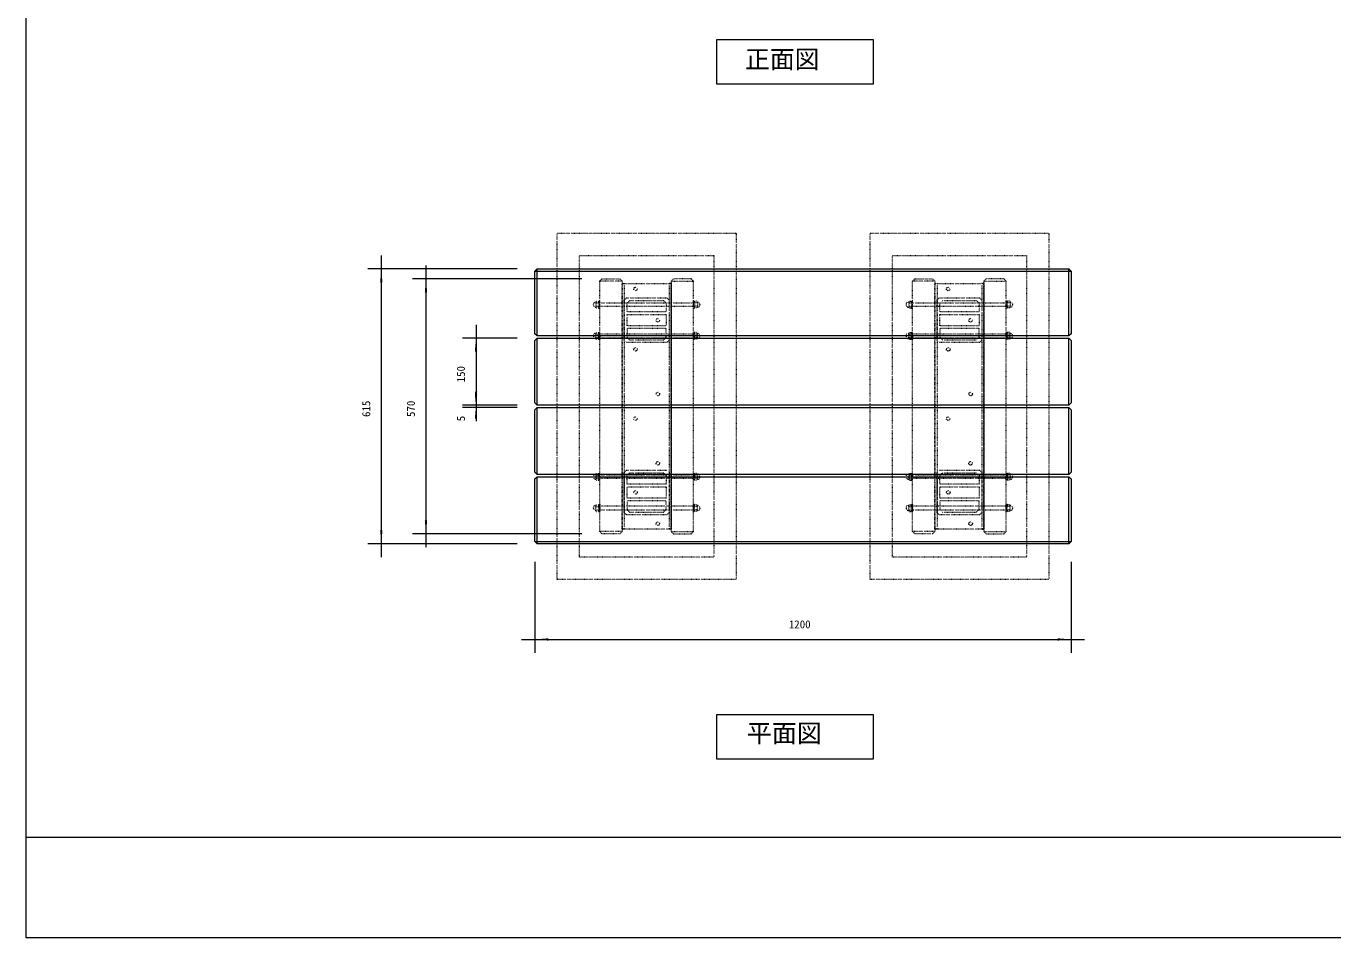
# Model space of a CAD drawing. Units: millimetres, scale not verified. Extents: x -2925 to 2925, y -2062 to 2062.
# Drawn here: x -2925 to 0, y -2062 to -23 of the extents above; entities that cross this region are included whole.
import ezdxf
from ezdxf.enums import TextEntityAlignment as Align

# ---------------------------------------------------------------- set-up
doc = ezdxf.new("R2010")
doc.units = ezdxf.units.MM
doc.header["$LTSCALE"] = 10
doc.linetypes.add('USER5', pattern=[0.208282, 0.069427, -0.138855])
doc.layers.add('0-1_IMPORTED', color=30, linetype='Continuous', lineweight=18)
doc.styles.add('ＭＳ ゴシック', font='')
doc.styles.get('ＭＳ ゴシック').set_extended_font_data('MS Gothic')

msp = doc.modelspace()

# ---------------------------------------------------------------- linework, layer by layer
at = {"layer": '0-1_IMPORTED', "color": 1}
for p, q in [((-2130, -536), (-2130, -566)), ((-1826, -566), (-2160, -566)), ((-2130, -566), (-2130, -1181)), ((-2030, -558.5), (-2030, -588.5)), ((-1681, -588.5), (-2060, -588.5)), ((-2030, -588.5), (-2030, -1158.5)), ((-1918, -691), (-1918, -721)), ((-1826, -721), (-1948, -721)), ((-1918, -721), (-1918, -871)), ((-1918, -841), (-1918, -871)), ((-1826, -871), (-1948, -871)), ((-1826, -871), (-1948, -871)), ((-1826, -876), (-1948, -876)), ((-1918, -871), (-1918, -901)), ((-1918, -871), (-1918, -876)), ((-1918, -876), (-1918, -906)), ((-1918, -876), (-1918, -906.87)), ((-1681, -1158.5), (-2060, -1158.5)), ((-2030, -1158.5), (-2030, -1188.5)), ((-1826, -1181), (-2160, -1181)), ((-2130, -1181), (-2130, -1211)), ((-1786, -1221), (-1786, -1425)), ((-586, -1221), (-586, -1425)), ((-1816, -1395), (-1786, -1395)), ((-1786, -1395), (-586, -1395)), ((-586, -1395), (-556, -1395))]:
    msp.add_line(p, q, dxfattribs=at)
at = {"layer": '0-1_IMPORTED'}
for p, q in [((-1786, -571), (-586, -571)), ((-1781, -716), (-1781, -566)), ((-591, -716), (-591, -566)), ((-1781, -871), (-1781, -721)), ((-591, -871), (-591, -721)), ((-1781, -1026), (-1781, -876)), ((-591, -1026), (-591, -876)), ((-1781, -1181), (-1781, -1031)), ((-591, -1181), (-591, -1031)), ((-1786, -1176), (-586, -1176)), ((-2925, -1837.5), (2925, -1837.5))]:
    msp.add_line(p, q, dxfattribs=at)
at = {"layer": '0-1_IMPORTED', "linetype": 'USER5'}
for p, q in [((-1591, -593.5), (-1641, -593.5)), ((-1481, -593.5), (-1431, -593.5)), ((-891, -593.5), (-941, -593.5)), ((-781, -593.5), (-731, -593.5)), ((-1649.75, -640.25), (-1649.5, -640.25)), ((-1649.5, -640.25), (-1648.49, -638.5)), ((-1649.5, -640.25), (-1649.5, -651.75)), ((-1649.5, -642.26), (-1643, -642.26)), ((-1648.49, -638.5), (-1644.01, -638.5)), ((-1643, -640.25), (-1644.01, -638.5)), ((-1643, -640.25), (-1643, -651.75)), ((-1429, -640.25), (-1427.99, -638.5)), ((-1429, -640.25), (-1429, -651.75)), ((-1422.5, -642.26), (-1429, -642.26)), ((-1423.51, -638.5), (-1427.99, -638.5)), ((-1422.5, -640.25), (-1423.51, -638.5)), ((-1422.25, -640.25), (-1422.5, -640.25)), ((-1422.5, -640.25), (-1422.5, -651.75)), ((-949.75, -640.25), (-949.5, -640.25)), ((-949.5, -640.25), (-948.49, -638.5)), ((-949.5, -640.25), (-949.5, -651.75)), ((-949.5, -642.26), (-943, -642.26)), ((-948.49, -638.5), (-944.01, -638.5)), ((-943, -640.25), (-944.01, -638.5)), ((-943, -640.25), (-943, -651.75)), ((-729, -640.25), (-727.99, -638.5)), ((-729, -640.25), (-729, -651.75)), ((-722.5, -642.26), (-729, -642.26)), ((-723.51, -638.5), (-727.99, -638.5)), ((-722.5, -640.25), (-723.51, -638.5)), ((-722.25, -640.25), (-722.5, -640.25)), ((-722.5, -640.25), (-722.5, -651.75)), ((-1649.75, -651.75), (-1649.5, -651.75)), ((-1649.5, -649.74), (-1643, -649.74)), ((-1649.5, -651.75), (-1648.49, -653.5)), ((-1648.49, -653.5), (-1644.01, -653.5)), ((-1643, -651.75), (-1644.01, -653.5)), ((-1422.5, -649.74), (-1429, -649.74)), ((-1429, -651.75), (-1427.99, -653.5)), ((-1423.51, -653.5), (-1427.99, -653.5)), ((-1422.5, -651.75), (-1423.51, -653.5)), ((-1422.25, -651.75), (-1422.5, -651.75)), ((-949.75, -651.75), (-949.5, -651.75)), ((-949.5, -649.74), (-943, -649.74)), ((-949.5, -651.75), (-948.49, -653.5)), ((-948.49, -653.5), (-944.01, -653.5)), ((-943, -651.75), (-944.01, -653.5)), ((-722.5, -649.74), (-729, -649.74)), ((-729, -651.75), (-727.99, -653.5)), ((-723.51, -653.5), (-727.99, -653.5)), ((-722.5, -651.75), (-723.51, -653.5)), ((-722.25, -651.75), (-722.5, -651.75)), ((-1649.75, -710.25), (-1649.5, -710.25)), ((-1649.75, -721.75), (-1649.5, -721.75)), ((-1649.5, -710.25), (-1648.49, -708.5)), ((-1649.5, -721.75), (-1649.5, -710.25)), ((-1649.5, -712.26), (-1643, -712.26)), ((-1649.5, -719.74), (-1643, -719.74)), ((-1649.5, -721.75), (-1648.49, -723.5)), ((-1648.49, -708.5), (-1644.01, -708.5)), ((-1648.49, -723.5), (-1644.01, -723.5)), ((-1643, -710.25), (-1644.01, -708.5)), ((-1643, -721.75), (-1644.01, -723.5)), ((-1643, -721.75), (-1643, -710.25)), ((-1429, -710.25), (-1427.99, -708.5)), ((-1429, -721.75), (-1429, -710.25)), ((-1422.5, -712.26), (-1429, -712.26)), ((-1422.5, -719.74), (-1429, -719.74)), ((-1429, -721.75), (-1427.99, -723.5)), ((-1423.51, -708.5), (-1427.99, -708.5)), ((-1423.51, -723.5), (-1427.99, -723.5)), ((-1422.5, -710.25), (-1423.51, -708.5)), ((-1422.5, -721.75), (-1423.51, -723.5)), ((-1422.25, -710.25), (-1422.5, -710.25)), ((-1422.5, -721.75), (-1422.5, -710.25)), ((-1422.25, -721.75), (-1422.5, -721.75)), ((-949.75, -710.25), (-949.5, -710.25)), ((-949.75, -721.75), (-949.5, -721.75)), ((-949.5, -710.25), (-948.49, -708.5)), ((-949.5, -721.75), (-949.5, -710.25)), ((-949.5, -712.26), (-943, -712.26)), ((-949.5, -719.74), (-943, -719.74)), ((-949.5, -721.75), (-948.49, -723.5)), ((-948.49, -708.5), (-944.01, -708.5)), ((-948.49, -723.5), (-944.01, -723.5)), ((-943, -710.25), (-944.01, -708.5)), ((-943, -721.75), (-944.01, -723.5)), ((-943, -721.75), (-943, -710.25)), ((-729, -710.25), (-727.99, -708.5)), ((-729, -721.75), (-729, -710.25)), ((-722.5, -712.26), (-729, -712.26)), ((-722.5, -719.74), (-729, -719.74)), ((-729, -721.75), (-727.99, -723.5)), ((-723.51, -708.5), (-727.99, -708.5)), ((-723.51, -723.5), (-727.99, -723.5)), ((-722.5, -710.25), (-723.51, -708.5)), ((-722.5, -721.75), (-723.51, -723.5)), ((-722.25, -710.25), (-722.5, -710.25)), ((-722.5, -721.75), (-722.5, -710.25)), ((-722.25, -721.75), (-722.5, -721.75)), ((-1649.5, -1025.25), (-1648.49, -1023.5)), ((-1648.49, -1023.5), (-1644.01, -1023.5)), ((-1643, -1025.25), (-1644.01, -1023.5)), ((-1429, -1025.25), (-1427.99, -1023.5)), ((-1423.51, -1023.5), (-1427.99, -1023.5)), ((-1422.5, -1025.25), (-1423.51, -1023.5)), ((-949.5, -1025.25), (-948.49, -1023.5)), ((-948.49, -1023.5), (-944.01, -1023.5)), ((-943, -1025.25), (-944.01, -1023.5)), ((-729, -1025.25), (-727.99, -1023.5)), ((-723.51, -1023.5), (-727.99, -1023.5)), ((-722.5, -1025.25), (-723.51, -1023.5)), ((-1649.75, -1025.25), (-1649.5, -1025.25)), ((-1649.75, -1036.75), (-1649.5, -1036.75)), ((-1649.5, -1025.25), (-1649.5, -1036.75)), ((-1649.5, -1027.26), (-1643, -1027.26)), ((-1649.5, -1034.74), (-1643, -1034.74)), ((-1649.5, -1036.75), (-1648.49, -1038.5)), ((-1648.49, -1038.5), (-1644.01, -1038.5)), ((-1643, -1036.75), (-1644.01, -1038.5)), ((-1643, -1025.25), (-1643, -1036.75)), ((-1429, -1025.25), (-1429, -1036.75)), ((-1422.5, -1027.26), (-1429, -1027.26)), ((-1422.5, -1034.74), (-1429, -1034.74)), ((-1429, -1036.75), (-1427.99, -1038.5)), ((-1423.51, -1038.5), (-1427.99, -1038.5)), ((-1422.5, -1036.75), (-1423.51, -1038.5)), ((-1422.25, -1025.25), (-1422.5, -1025.25)), ((-1422.5, -1025.25), (-1422.5, -1036.75)), ((-1422.25, -1036.75), (-1422.5, -1036.75)), ((-949.75, -1025.25), (-949.5, -1025.25)), ((-949.75, -1036.75), (-949.5, -1036.75)), ((-949.5, -1025.25), (-949.5, -1036.75)), ((-949.5, -1027.26), (-943, -1027.26)), ((-949.5, -1034.74), (-943, -1034.74)), ((-949.5, -1036.75), (-948.49, -1038.5)), ((-948.49, -1038.5), (-944.01, -1038.5)), ((-943, -1036.75), (-944.01, -1038.5)), ((-943, -1025.25), (-943, -1036.75)), ((-729, -1025.25), (-729, -1036.75)), ((-722.5, -1027.26), (-729, -1027.26)), ((-722.5, -1034.74), (-729, -1034.74)), ((-729, -1036.75), (-727.99, -1038.5)), ((-723.51, -1038.5), (-727.99, -1038.5)), ((-722.5, -1036.75), (-723.51, -1038.5)), ((-722.25, -1025.25), (-722.5, -1025.25)), ((-722.5, -1025.25), (-722.5, -1036.75)), ((-722.25, -1036.75), (-722.5, -1036.75)), ((-1649.75, -1095.25), (-1649.5, -1095.25)), ((-1649.75, -1106.75), (-1649.5, -1106.75)), ((-1649.5, -1095.25), (-1648.49, -1093.5)), ((-1649.5, -1106.75), (-1649.5, -1095.25)), ((-1649.5, -1097.26), (-1643, -1097.26)), ((-1649.5, -1104.74), (-1643, -1104.74)), ((-1649.5, -1106.75), (-1648.49, -1108.5)), ((-1648.49, -1093.5), (-1644.01, -1093.5)), ((-1648.49, -1108.5), (-1644.01, -1108.5)), ((-1643, -1095.25), (-1644.01, -1093.5)), ((-1643, -1106.75), (-1644.01, -1108.5)), ((-1643, -1106.75), (-1643, -1095.25)), ((-1429, -1095.25), (-1427.99, -1093.5)), ((-1429, -1106.75), (-1429, -1095.25)), ((-1422.5, -1097.26), (-1429, -1097.26)), ((-1422.5, -1104.74), (-1429, -1104.74)), ((-1429, -1106.75), (-1427.99, -1108.5)), ((-1423.51, -1093.5), (-1427.99, -1093.5)), ((-1423.51, -1108.5), (-1427.99, -1108.5)), ((-1422.5, -1095.25), (-1423.51, -1093.5)), ((-1422.5, -1106.75), (-1423.51, -1108.5)), ((-1422.25, -1095.25), (-1422.5, -1095.25)), ((-1422.5, -1106.75), (-1422.5, -1095.25)), ((-1422.25, -1106.75), (-1422.5, -1106.75)), ((-949.75, -1095.25), (-949.5, -1095.25)), ((-949.75, -1106.75), (-949.5, -1106.75)), ((-949.5, -1095.25), (-948.49, -1093.5)), ((-949.5, -1106.75), (-949.5, -1095.25)), ((-949.5, -1097.26), (-943, -1097.26)), ((-949.5, -1104.74), (-943, -1104.74)), ((-949.5, -1106.75), (-948.49, -1108.5)), ((-948.49, -1093.5), (-944.01, -1093.5)), ((-948.49, -1108.5), (-944.01, -1108.5)), ((-943, -1095.25), (-944.01, -1093.5)), ((-943, -1106.75), (-944.01, -1108.5)), ((-943, -1106.75), (-943, -1095.25)), ((-729, -1095.25), (-727.99, -1093.5)), ((-729, -1106.75), (-729, -1095.25)), ((-722.5, -1097.26), (-729, -1097.26)), ((-722.5, -1104.74), (-729, -1104.74)), ((-729, -1106.75), (-727.99, -1108.5)), ((-723.51, -1093.5), (-727.99, -1093.5)), ((-723.51, -1108.5), (-727.99, -1108.5)), ((-722.5, -1095.25), (-723.51, -1093.5)), ((-722.5, -1106.75), (-723.51, -1108.5)), ((-722.25, -1095.25), (-722.5, -1095.25)), ((-722.5, -1106.75), (-722.5, -1095.25)), ((-722.25, -1106.75), (-722.5, -1106.75)), ((-1591, -1153.5), (-1641, -1153.5)), ((-1481, -1153.5), (-1431, -1153.5)), ((-891, -1153.5), (-941, -1153.5)), ((-781, -1153.5), (-731, -1153.5))]:
    msp.add_line(p, q, dxfattribs=at)
at = {"layer": '0-1_IMPORTED'}
for points in [[(-2925, 2062.5), (2925, 2062.5), (2925, -2062.5), (-2925, -2062.5)], [(-1378.7, -53.05), (-1028.7, -53.05), (-1028.7, -153.05), (-1378.7, -153.05)], [(-1781, -566), (-591, -566), (-586, -571), (-586, -711), (-591, -716), (-1781, -716), (-1786, -711), (-1786, -571)], [(-1781, -721), (-591, -721), (-586, -726), (-586, -866), (-591, -871), (-1781, -871), (-1786, -866), (-1786, -726)], [(-1781, -876), (-591, -876), (-586, -881), (-586, -1021), (-591, -1026), (-1781, -1026), (-1786, -1021), (-1786, -881)], [(-1781, -1031), (-591, -1031), (-586, -1036), (-586, -1176), (-591, -1181), (-1781, -1181), (-1786, -1176), (-1786, -1036)], [(-1378.7, -1563.05), (-1028.7, -1563.05), (-1028.7, -1663.05), (-1378.7, -1663.05)]]:
    msp.add_lwpolyline(points, close=True, dxfattribs=at)
at = {"layer": '0-1_IMPORTED', "linetype": 'USER5'}
for points in [[(-1736, -486), (-1336, -486), (-1336, -1261), (-1736, -1261)], [(-1036, -486), (-636, -486), (-636, -1261), (-1036, -1261)], [(-1686, -536), (-1386, -536), (-1386, -1211), (-1686, -1211)], [(-986, -536), (-686, -536), (-686, -1211), (-986, -1211)], [(-1641, -1153.5), (-1641, -593.5), (-1636, -588.5), (-1596, -588.5), (-1591, -593.5), (-1591, -1153.5), (-1596, -1158.5), (-1636, -1158.5)], [(-1591, -598.5), (-1481, -598.5), (-1481, -1148.5), (-1591, -1148.5)], [(-1591, -598.5), (-1586, -598.5), (-1586, -1148.5), (-1591, -1148.5)], [(-1481, -598.5), (-1486, -598.5), (-1486, -1148.5), (-1481, -1148.5)], [(-1431, -1153.5), (-1431, -593.5), (-1436, -588.5), (-1476, -588.5), (-1481, -593.5), (-1481, -1153.5), (-1476, -1158.5), (-1436, -1158.5)], [(-941, -1153.5), (-941, -593.5), (-936, -588.5), (-896, -588.5), (-891, -593.5), (-891, -1153.5), (-896, -1158.5), (-936, -1158.5)], [(-891, -598.5), (-781, -598.5), (-781, -1148.5), (-891, -1148.5)], [(-891, -598.5), (-886, -598.5), (-886, -1148.5), (-891, -1148.5)], [(-781, -598.5), (-786, -598.5), (-786, -1148.5), (-781, -1148.5)], [(-731, -1153.5), (-731, -593.5), (-736, -588.5), (-776, -588.5), (-781, -593.5), (-781, -1153.5), (-776, -1158.5), (-736, -1158.5)], [(-1641, -638), (-1643, -638), (-1643, -654), (-1641, -654)], [(-1641, -642), (-1431, -642), (-1431, -650), (-1641, -650)], [(-1581, -631), (-1491, -631), (-1486, -636), (-1486, -726), (-1491, -731), (-1581, -731), (-1586, -726), (-1586, -636)], [(-1492, -643), (-1492, -662.3), (-1580, -662.3), (-1580, -643), (-1574, -637), (-1498, -637)], [(-1431, -638), (-1429, -638), (-1429, -654), (-1431, -654)], [(-941, -638), (-943, -638), (-943, -654), (-941, -654)], [(-941, -642), (-731, -642), (-731, -650), (-941, -650)], [(-881, -631), (-791, -631), (-786, -636), (-786, -726), (-791, -731), (-881, -731), (-886, -726), (-886, -636)], [(-792, -643), (-792, -662.3), (-880, -662.3), (-880, -643), (-874, -637), (-798, -637)], [(-731, -638), (-729, -638), (-729, -654), (-731, -654)], [(-1492, -668.3), (-1492, -693.7), (-1580, -693.7), (-1580, -668.3)], [(-792, -668.3), (-792, -693.7), (-880, -693.7), (-880, -668.3)], [(-1492, -719), (-1492, -699.7), (-1580, -699.7), (-1580, -719), (-1574, -725), (-1498, -725)], [(-792, -719), (-792, -699.7), (-880, -699.7), (-880, -719), (-874, -725), (-798, -725)], [(-1641, -724), (-1643, -724), (-1643, -708), (-1641, -708)], [(-1641, -720), (-1431, -720), (-1431, -712), (-1641, -712)], [(-1431, -724), (-1429, -724), (-1429, -708), (-1431, -708)], [(-941, -724), (-943, -724), (-943, -708), (-941, -708)], [(-941, -720), (-731, -720), (-731, -712), (-941, -712)], [(-731, -724), (-729, -724), (-729, -708), (-731, -708)], [(-1641, -1023), (-1643, -1023), (-1643, -1039), (-1641, -1039)], [(-1581, -1016), (-1491, -1016), (-1486, -1021), (-1486, -1111), (-1491, -1116), (-1581, -1116), (-1586, -1111), (-1586, -1021)], [(-1492, -1028), (-1492, -1047.3), (-1580, -1047.3), (-1580, -1028), (-1574, -1022), (-1498, -1022)], [(-1431, -1023), (-1429, -1023), (-1429, -1039), (-1431, -1039)], [(-941, -1023), (-943, -1023), (-943, -1039), (-941, -1039)], [(-881, -1016), (-791, -1016), (-786, -1021), (-786, -1111), (-791, -1116), (-881, -1116), (-886, -1111), (-886, -1021)], [(-792, -1028), (-792, -1047.3), (-880, -1047.3), (-880, -1028), (-874, -1022), (-798, -1022)], [(-731, -1023), (-729, -1023), (-729, -1039), (-731, -1039)], [(-1641, -1027), (-1431, -1027), (-1431, -1035), (-1641, -1035)], [(-941, -1027), (-731, -1027), (-731, -1035), (-941, -1035)], [(-1492, -1053.3), (-1492, -1078.7), (-1580, -1078.7), (-1580, -1053.3)], [(-792, -1053.3), (-792, -1078.7), (-880, -1078.7), (-880, -1053.3)], [(-1641, -1109), (-1643, -1109), (-1643, -1093), (-1641, -1093)], [(-1641, -1105), (-1431, -1105), (-1431, -1097), (-1641, -1097)], [(-1492, -1104), (-1492, -1084.7), (-1580, -1084.7), (-1580, -1104), (-1574, -1110), (-1498, -1110)], [(-1431, -1109), (-1429, -1109), (-1429, -1093), (-1431, -1093)], [(-941, -1109), (-943, -1109), (-943, -1093), (-941, -1093)], [(-941, -1105), (-731, -1105), (-731, -1097), (-941, -1097)], [(-792, -1104), (-792, -1084.7), (-880, -1084.7), (-880, -1104), (-874, -1110), (-798, -1110)], [(-731, -1109), (-729, -1109), (-729, -1093), (-731, -1093)]]:
    msp.add_lwpolyline(points, close=True, dxfattribs=at)
for centre in [(-1561, -611), (-861, -611), (-1511, -681), (-811, -681), (-1561, -746), (-861, -746), (-1511, -846), (-811, -846), (-1561, -901), (-861, -901), (-1511, -1001), (-811, -1001), (-1561, -1066), (-861, -1066), (-1511, -1136), (-811, -1136)]:
    msp.add_circle(centre, 4, dxfattribs=at)
for centre, start, end in [((-1649.75, -646), 90, 270), ((-1422.25, -646), 270, 90), ((-949.75, -646), 90, 270), ((-722.25, -646), 270, 90), ((-1649.75, -716), 90, 270), ((-1422.25, -716), 270, 90), ((-949.75, -716), 90, 270), ((-722.25, -716), 270, 90), ((-1649.75, -1031), 90, 270), ((-1422.25, -1031), 270, 90), ((-949.75, -1031), 90, 270), ((-722.25, -1031), 270, 90), ((-1649.75, -1101), 90, 270), ((-1422.25, -1101), 270, 90), ((-949.75, -1101), 90, 270), ((-722.25, -1101), 270, 90)]:
    msp.add_arc(centre, 5.75, start, end, dxfattribs=at)
at = {"layer": '0-1_IMPORTED', "color": 1}
for points in [[(-2130, -566), (-2127.38, -596), (-2132.62, -596)], [(-2030, -588.5), (-2027.38, -618.5), (-2032.62, -618.5)], [(-1918, -721), (-1915.38, -751), (-1920.62, -751)], [(-1918, -871), (-1920.62, -841), (-1915.38, -841)], [(-1918, -876), (-1920.62, -846), (-1915.38, -846)], [(-1918, -871), (-1915.38, -901), (-1920.62, -901)], [(-2030, -1158.5), (-2032.62, -1128.5), (-2027.38, -1128.5)], [(-2130, -1181), (-2132.62, -1151), (-2127.38, -1151)], [(-1786, -1395), (-1756, -1392.38), (-1756, -1397.62)], [(-586, -1395), (-616, -1397.62), (-616, -1392.38)]]:
    msp.add_solid(points, dxfattribs=at)

# ---------------------------------------------------------------- texts
at = {"layer": '0-1_IMPORTED', "color": 7, "style": 'ＭＳ ゴシック'}
for s, height, p in [('正面図', 40.7, (-1315.7, -129.65)), ('1200', 17.91, (-1217.75, -1375.55)), ('平面図', 41, (-1311.86, -1637.72))]:
    msp.add_text(s, height=height, dxfattribs=at).set_placement(p, align=Align.BOTTOM_LEFT)
for s, p in [('150', (-1937.45, -819.81)), ('615', (-2149.45, -897.31)), ('570', (-2049.45, -897.31)), ('5', (-1937.45, -906.87))]:
    msp.add_text(s, height=17.91, rotation=90, dxfattribs=at).set_placement(p, align=Align.BOTTOM_LEFT)

doc.saveas('drawing.dxf')
